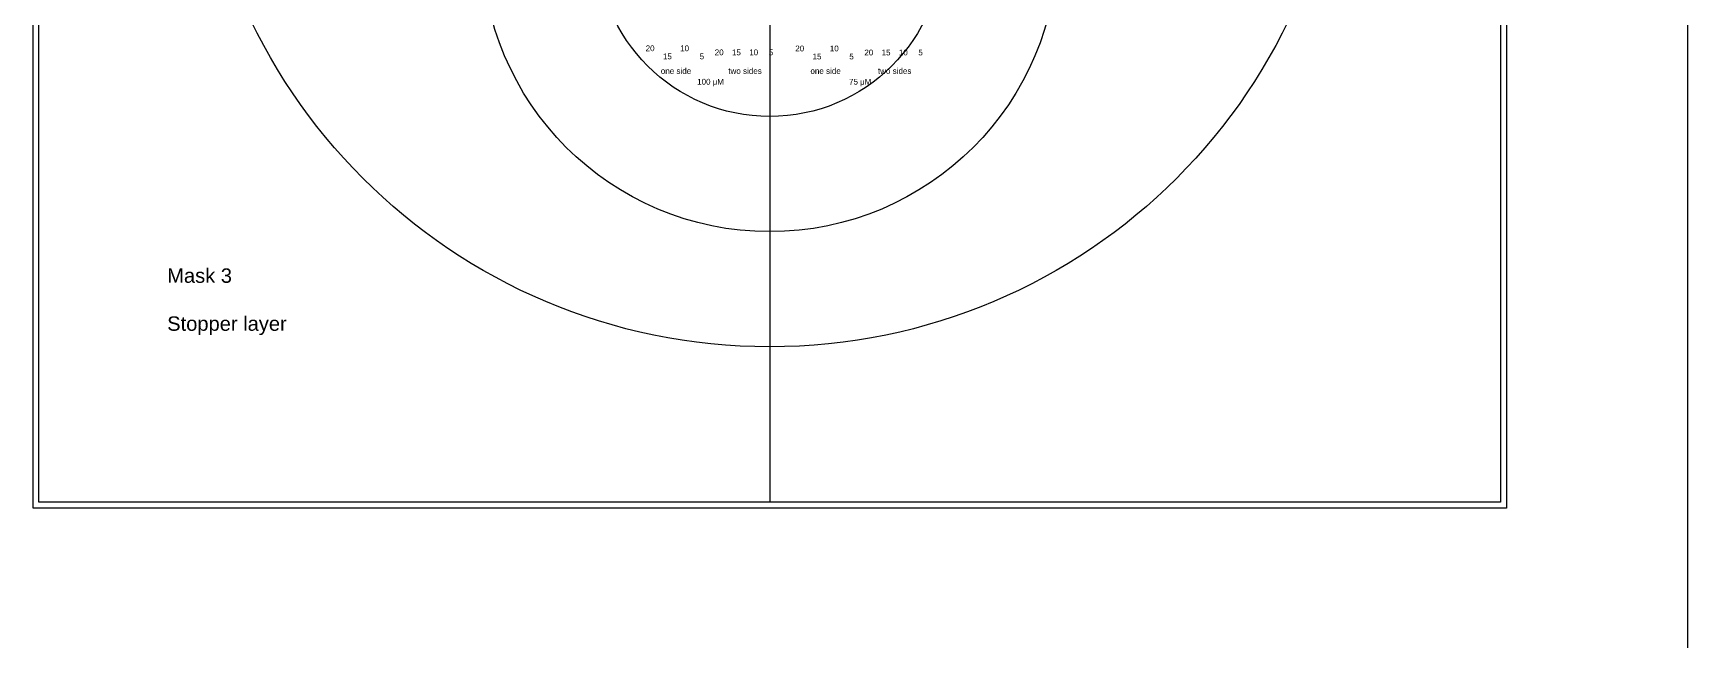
# Model space of a CAD drawing. Header units: millimetres. Extents: x 1000 to 444771, y -11148 to 590229.
# Drawn here: x 301000 to 444771, y -11148 to 42242 of the extents above; entities that cross this region are included whole.
import ezdxf

# ---------------------------------------------------------------- set-up
doc = ezdxf.new("R2010")
doc.units = ezdxf.units.MM
doc.layers.add('CLEAR', color=140, linetype='Continuous')
doc.layers.add('MASK', color=20, linetype='Continuous')
doc.styles.get("Standard").update_dxf_attribs({"font": 'arial.ttf'})

msp = doc.modelspace()

# ---------------------------------------------------------------- linework, layer by layer
for p, q in [((444771, -11148), (444771, 590229)), ((365000, 128500), (365000, 1500))]:
    msp.add_line(p, q)
for centre, radius in [((365000, 65000), 50000), ((365000, 50000), 25000), ((365000, 50000), 15000)]:
    msp.add_circle(centre, radius)
at = {"layer": 'CLEAR'}
for p, q in [((301000, 1000), (301000, 129000)), ((429000, 129000), (429000, 1000)), ((429000, 1000), (301000, 1000))]:
    msp.add_line(p, q, dxfattribs=at)
at = {"layer": 'MASK'}
for p, q in [((301500, 1500), (301500, 128500)), ((428500, 128500), (428500, 1500)), ((428500, 1500), (301500, 1500))]:
    msp.add_line(p, q, dxfattribs=at)

# ---------------------------------------------------------------- texts
at = {"layer": 'CLEAR'}
for s, width, heights, insert, char_height, attachment_point in [('{\\H0.5x;20 }', 1203.63, [523], (354606, 40918), 1000, 5), ('{\\H0.5x;15 }', 1203.63, [523], (356106, 40218), 1000, 5), ('{\\H0.5x;10 }', 1203.63, [523], (357606, 40918), 1000, 5), ('{\\H0.5x;5 }', 1203.63, [523], (359106, 40218), 1000, 5), ('{\\H0.5x;20 }', 1203.63, [523], (360606, 40568), 1000, 5), ('{\\H0.5x;15 }', 1203.63, [523], (362106, 40568), 1000, 5), ('{\\H0.5x;10 }', 1203.63, [523], (363606, 40568), 1000, 5), ('{\\H0.5x;5 }', 1203.63, [523], (365106, 40568), 1000, 5), ('{\\H0.5x;20 }', 1203.63, [523], (367606, 40905), 1000, 5), ('{\\H0.5x;15 }', 1203.63, [523], (369106, 40205), 1000, 5), ('{\\H0.5x;10 }', 1203.63, [523], (370606, 40905), 1000, 5), ('{\\H0.5x;5 }', 1203.63, [523], (372106, 40205), 1000, 5), ('{\\H0.5x;20 }', 1203.63, [523], (373606, 40555), 1000, 5), ('{\\H0.5x;15 }', 1203.63, [523], (375106, 40555), 1000, 5), ('{\\H0.5x;10 }', 1203.63, [523], (376606, 40555), 1000, 5), ('{\\H0.5x;5 }', 1203.63, [523], (378106, 40555), 1000, 5), ('{\\H0.5x;one side }', 2808.52, [523], (356856, 38950), 1000, 5), ('{\\H0.5x;two sides }', 3455.49, [523], (362856, 38950), 1000, 5), ('{\\H0.5x;one side }', 2808.52, [523], (369856, 38950), 1000, 5), ('{\\H0.5x;two sides }', 3455.49, [523], (375856, 38950), 1000, 5), ('{\\H0.5x;100 \\fSymbol|b0|i0|c2|p18;m\\fArial|b0|i0|c0|p34;M }', 2406.81, [523], (359856, 37950), 1000, 5), ('{\\H0.5x;75 \\fSymbol|b0|i0|c2|p18;m\\fArial|b0|i0|c0|p34;M }', 2406.81, [523], (372856, 37950), 1000, 5), ('Mask 3\\P\\PStopper layer', 18981.93, [9373], (312651, 21807), 1250, 1)]:
    msp.add_mtext_dynamic_manual_height_columns(s, width=width, gutter_width=12.5, heights=heights, dxfattribs=dict(at, insert=insert, char_height=char_height, attachment_point=attachment_point))

doc.saveas('drawing.dxf')
